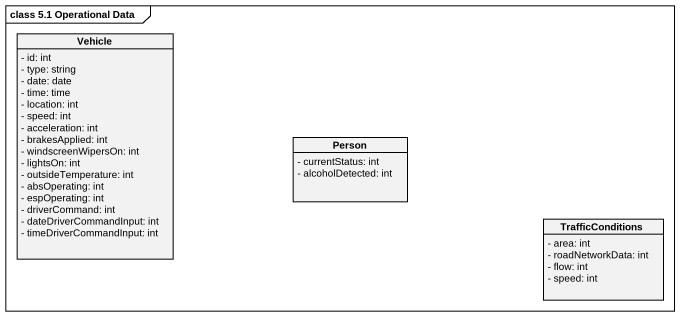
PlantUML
@startuml
mainframe class 5.1 Operational Data
hide circle
hide empty members
skinparam classAttributeIconSize 0
class Vehicle {
  - id: int
  - type: string
  - date: date
  - time: time
  - location: int
  - speed: int
  - acceleration: int
  - brakesApplied: int
  - windscreenWipersOn: int
  - lightsOn: int
  - outsideTemperature: int
  - absOperating: int
  - espOperating: int
  - driverCommand: int
  - dateDriverCommandInput: int
  - timeDriverCommandInput: int
}
class "Person" as Person_ {
  - currentStatus: int
  - alcoholDetected: int
}
class TrafficConditions {
  - area: int
  - roadNetworkData: int
  - flow: int
  - speed: int
}
@enduml
